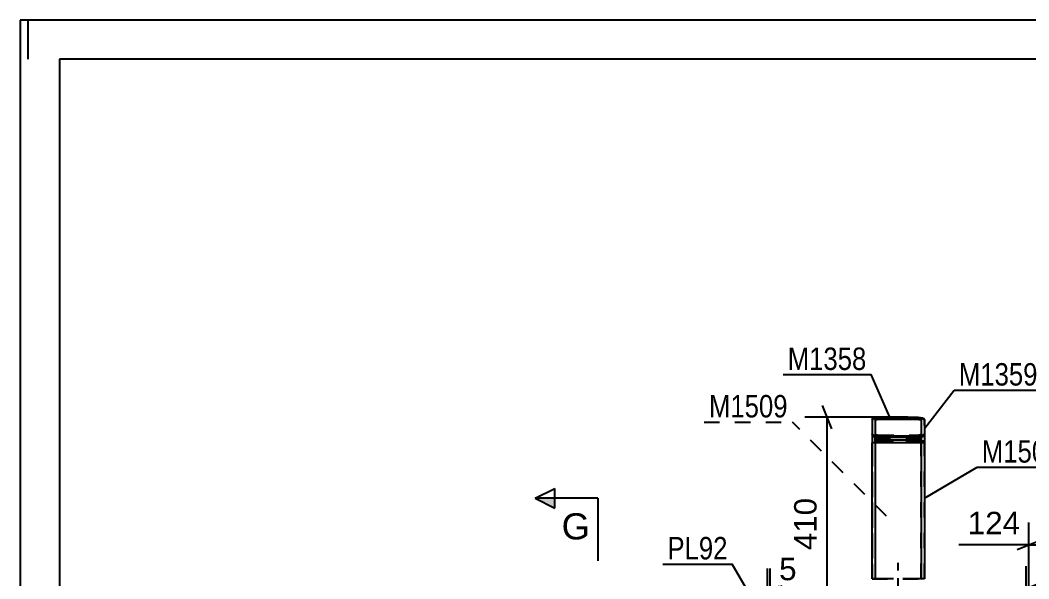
# Model space of a CAD drawing. Header units: millimetres. Extents: x -365 to 476, y -61 to 533.
# Drawn here: x -365.3 to -236.5, y 461.7 to 533 of the extents above; entities that cross this region are included whole.
import ezdxf

# ---------------------------------------------------------------- set-up
doc = ezdxf.new("R2010")
doc.units = ezdxf.units.MM
doc.linetypes.add('DXK_LINE_DOT2', pattern=[3.9198, 1.9599, -1.9599])
doc.linetypes.add('DXK_LINE_DOT3', pattern=[5.9187, 2.979, -0.9799, 0.9799, -0.9799])
doc.styles.add('Arial', font='arial.ttf', dxfattribs={"height": 0.2})
doc.styles.add('Arial Narrow', font='ARIALN.TTF', dxfattribs={"height": 0.2})

# ---------------------------------------------------------------- blocks, each defined once
blk = doc.blocks.new('Unknown-284858020-7668')
at = {"color": 5, "linetype": 'Continuous'}
for p, q in [((475.72, 533.03), (-365.28, 533.03)), ((-365.28, 533.03), (-365.28, -60.97)), ((-364.28, 528.03), (-364.28, 533.03)), ((470.72, 528.03), (-360.28, 528.03)), ((-360.28, 528.03), (-360.28, -55.97))]:
    blk.add_line(p, q, dxfattribs=at)
blk = doc.blocks.new('Part-284858020-14486 - 14428')
at = {"color": 2, "linetype": 'Continuous'}
for p, q in [((-256.55, 482.03), (-256.48, 482.14)), ((-256.55, 482.03), (-256.55, 481.91)), ((-256.48, 482.14), (-256.31, 482.24)), ((-256.31, 482.24), (-256.05, 482.3)), ((-256.05, 482.3), (-255.75, 482.32)), ((-255.75, 482.32), (-250.68, 482.32)), ((-250.68, 482.32), (-250.37, 482.3)), ((-250.37, 482.3), (-250.11, 482.24)), ((-250.11, 482.24), (-249.94, 482.14)), ((-249.94, 482.14), (-249.88, 482.03)), ((-249.88, 482.03), (-249.88, 481.91))]:
    blk.add_line(p, q, dxfattribs=at)
at = {"color": 7, "linetype": 'DXK_LINE_DOT2'}
for p, q in [((-256.55, 481.91), (-256.55, 461.67)), ((-256.11, 482.09), (-256.15, 482.03)), ((-256.15, 482.03), (-256.15, 461.67)), ((-256.03, 482.13), (-256.11, 482.09)), ((-255.9, 482.16), (-256.03, 482.13)), ((-255.75, 482.18), (-255.9, 482.16)), ((-255.75, 482.18), (-250.68, 482.18)), ((-250.53, 482.16), (-250.68, 482.18)), ((-250.4, 482.13), (-250.53, 482.16)), ((-250.31, 482.09), (-250.4, 482.13)), ((-250.28, 482.03), (-250.31, 482.09)), ((-250.28, 482.03), (-250.28, 461.67)), ((-249.88, 461.67), (-249.88, 481.91)), ((-256.48, 480.07), (-256.55, 480.19)), ((-256.31, 479.98), (-256.48, 480.07)), ((-256.05, 479.92), (-256.31, 479.98)), ((-256.15, 480.19), (-256.11, 480.13)), ((-256.11, 480.13), (-256.03, 480.08)), ((-255.75, 479.89), (-256.05, 479.92)), ((-256.03, 480.08), (-255.9, 480.05)), ((-255.9, 480.05), (-255.75, 480.04)), ((-255.75, 480.04), (-250.68, 480.04)), ((-255.75, 479.89), (-250.68, 479.89)), ((-250.68, 480.04), (-250.53, 480.05)), ((-250.37, 479.92), (-250.68, 479.89)), ((-250.53, 480.05), (-250.4, 480.08)), ((-250.4, 480.08), (-250.31, 480.13)), ((-250.11, 479.98), (-250.37, 479.92)), ((-250.31, 480.13), (-250.28, 480.19)), ((-249.94, 480.07), (-250.11, 479.98)), ((-249.88, 480.19), (-249.94, 480.07)), ((-256.55, 461.67), (-249.88, 461.67))]:
    blk.add_line(p, q, dxfattribs=at)
blk = doc.blocks.new('Part-284858020-14489 - 14428')
at = {"color": 2, "linetype": 'Continuous'}
for p, q in [((-256.48, 482.02), (-256.55, 481.91)), ((-256.55, 481.91), (-256.55, 479.03)), ((-256.31, 482.12), (-256.48, 482.02)), ((-256.05, 482.18), (-256.31, 482.12)), ((-256.15, 481.91), (-256.11, 481.97)), ((-256.15, 481.91), (-256.15, 480.07)), ((-256.11, 481.97), (-256.03, 482.01)), ((-255.75, 482.2), (-256.05, 482.18)), ((-256.03, 482.01), (-255.9, 482.04)), ((-255.9, 482.04), (-255.75, 482.05)), ((-255.75, 482.2), (-250.68, 482.2)), ((-255.75, 482.05), (-250.68, 482.05)), ((-250.37, 482.18), (-250.68, 482.2)), ((-250.68, 482.05), (-250.53, 482.04)), ((-250.53, 482.04), (-250.4, 482.01)), ((-250.4, 482.01), (-250.31, 481.97)), ((-250.11, 482.12), (-250.37, 482.18)), ((-250.31, 481.97), (-250.28, 481.91)), ((-250.28, 481.91), (-250.28, 480.07)), ((-249.94, 482.02), (-250.11, 482.12)), ((-249.88, 481.91), (-249.94, 482.02)), ((-249.88, 481.91), (-249.88, 479.03)), ((-256.55, 480.07), (-256.48, 479.95)), ((-256.48, 479.95), (-256.31, 479.86)), ((-256.31, 479.86), (-256.05, 479.8)), ((-256.11, 480.01), (-256.15, 480.07)), ((-256.03, 479.96), (-256.11, 480.01)), ((-256.05, 479.8), (-255.75, 479.77)), ((-255.9, 479.93), (-256.03, 479.96)), ((-255.75, 479.92), (-255.9, 479.93)), ((-255.75, 479.92), (-250.68, 479.92)), ((-255.75, 479.77), (-250.68, 479.77)), ((-250.53, 479.93), (-250.68, 479.92)), ((-250.68, 479.77), (-250.37, 479.8)), ((-250.4, 479.96), (-250.53, 479.93)), ((-250.31, 480.01), (-250.4, 479.96)), ((-250.37, 479.8), (-250.11, 479.86)), ((-250.28, 480.07), (-250.31, 480.01)), ((-250.11, 479.86), (-249.94, 479.95)), ((-249.94, 479.95), (-249.88, 480.07))]:
    blk.add_line(p, q, dxfattribs=at)
at = {"color": 7, "linetype": 'DXK_LINE_DOT2'}
for p, q in [((-256.55, 461.67), (-256.55, 479.03)), ((-256.15, 480.07), (-256.15, 461.67)), ((-250.28, 480.07), (-250.28, 461.67)), ((-249.88, 480.07), (-249.88, 461.67)), ((-249.88, 461.67), (-256.55, 461.67))]:
    blk.add_line(p, q, dxfattribs=at)
blk = doc.blocks.new('Part-284858020-14490 - 14428')
at = {"color": 2, "linetype": 'Continuous'}
for p, q in [((-256.55, 479.03), (-256.48, 479.03)), ((-256.55, 461.67), (-256.55, 479.03)), ((-249.88, 479.03), (-256.48, 479.03)), ((-249.88, 479.03), (-249.88, 461.67)), ((-255.75, 461.67), (-256.55, 461.67)), ((-249.88, 461.67), (-250.68, 461.67))]:
    blk.add_line(p, q, dxfattribs=at)
at = {"color": 7, "linetype": 'DXK_LINE_DOT2'}
for p, q in [((-256.15, 479.03), (-256.15, 461.67)), ((-250.28, 479.03), (-250.28, 461.67)), ((-250.68, 461.67), (-255.75, 461.67))]:
    blk.add_line(p, q, dxfattribs=at)
blk = doc.blocks.new('Part-284858020-14491 - 14428')
at = {"color": 7, "linetype": 'DXK_LINE_DOT2'}
for p, q in [((-256.15, 479.27), (-256.15, 479.67)), ((-256.15, 479.67), (-250.28, 479.67)), ((-250.28, 479.27), (-256.15, 479.27)), ((-250.28, 479.67), (-250.28, 479.27))]:
    blk.add_line(p, q, dxfattribs=at)
blk = doc.blocks.new('Part-284858020-14492 - 14428')
at = {"color": 2, "linetype": 'Continuous'}
for p, q in [((-256.15, 479.03), (-256.15, 479.43)), ((-256.15, 479.43), (-250.28, 479.43)), ((-250.28, 479.43), (-250.28, 479.03))]:
    blk.add_line(p, q, dxfattribs=at)
at = {"color": 7, "linetype": 'DXK_LINE_DOT2'}
blk.add_line((-250.28, 479.03), (-256.15, 479.03), dxfattribs=at)
blk = doc.blocks.new('Part-284858020-14499 - 14428')
at = {"color": 7, "linetype": 'DXK_LINE_DOT3'}
blk.add_line((-253.21, 109.57), (-253.21, 464.61), dxfattribs=at)
blk = doc.blocks.new('Part-284858020-14540 - 14428')
at = {"color": 7, "linetype": 'DXK_LINE_DOT2'}
for p, q in [((-249.88, 479.27), (-256.55, 479.27)), ((-256.55, 479.27), (-256.55, 461.67)), ((-256.15, 479.27), (-256.15, 461.67)), ((-250.28, 461.67), (-250.28, 479.27)), ((-249.88, 461.67), (-249.88, 479.27)), ((-256.55, 461.67), (-249.88, 461.67))]:
    blk.add_line(p, q, dxfattribs=at)
blk = doc.blocks.new('StraightDimension-284858020-17257 - 14428')
at = {"color": 7, "linetype": 'Continuous'}
for p, q in [((-269.88, 455.61), (-269.88, 463)), ((-269.55, 456.01), (-269.55, 463)), ((-271.38, 459.55), (-268.38, 460.75)), ((-268.05, 460.75), (-271.05, 459.55)), ((-269.88, 460.15), (-269.55, 460.15)), ((-269.55, 460.15), (-265.07, 460.15)), ((-269.55, 460.15), (-265.07, 460.15))]:
    blk.add_line(p, q, dxfattribs=at)
at = {"color": 0}
blk.add_wipeout([(-265.6, 460.9), (-265.6, 465.1), (-269.02, 465.1), (-269.02, 460.9)], dxfattribs=at)
at = {"color": 3, "style": 'Arial'}
blk.add_text('5', height=2.87, dxfattribs=at).set_placement((-268.42, 461.5))
blk = doc.blocks.new('StraightDimension-284858020-17287 - 14428')
at = {"color": 7, "linetype": 'Continuous'}
for p, q in [((-261.69, 480.82), (-262.89, 483.82)), ((-252, 482.32), (-265.14, 482.32)), ((-262.29, 455.01), (-262.29, 482.32)), ((-262.89, 456.51), (-261.69, 453.51)), ((-252, 455.01), (-265.14, 455.01))]:
    blk.add_line(p, q, dxfattribs=at)
at = {"color": 0}
blk.add_wipeout([(-263.04, 472.6), (-267.24, 472.6), (-267.24, 464.73), (-263.04, 464.73)], dxfattribs=at)
at = {"color": 3, "style": 'Arial'}
blk.add_text('410', height=2.865, rotation=90.0002, dxfattribs=at).set_placement((-263.64, 465.33))
blk = doc.blocks.new('StraightDimension-284858020-17443 - 14428')
at = {"color": 7, "linetype": 'Continuous'}
for p, q in [((-236.55, 453.97), (-236.55, 468.87)), ((-228.26, 433.97), (-228.26, 468.87)), ((-238.05, 465.42), (-235.05, 466.62)), ((-226.76, 466.62), (-229.76, 465.42)), ((-236.55, 466.02), (-245.47, 466.02)), ((-236.55, 466.02), (-245.47, 466.02)), ((-236.55, 466.02), (-228.26, 466.02))]:
    blk.add_line(p, q, dxfattribs=at)
at = {"color": 0}
blk.add_wipeout([(-237.07, 466.77), (-237.07, 470.97), (-244.94, 470.97), (-244.94, 466.77)], dxfattribs=at)
at = {"color": 3, "style": 'Arial'}
blk.add_text('124', height=2.865, dxfattribs=at).set_placement((-244.34, 467.37))
blk = doc.blocks.new('StraightDimension-284858020-29393 - 14428')
at = {"color": 7, "linetype": 'Continuous'}
for p, q in [((-236.88, 456.01), (-236.88, 463.28)), ((-236.55, 455.61), (-236.55, 463.28)), ((-238.38, 459.83), (-235.38, 461.03)), ((-235.05, 461.03), (-238.05, 459.83)), ((-236.88, 460.43), (-236.55, 460.43)), ((-236.55, 460.43), (-232.07, 460.43)), ((-236.55, 460.43), (-232.07, 460.43))]:
    blk.add_line(p, q, dxfattribs=at)
at = {"color": 0}
blk.add_wipeout([(-232.6, 461.18), (-232.6, 465.38), (-236.02, 465.38), (-236.02, 461.18)], dxfattribs=at)
at = {"color": 3, "style": 'Arial'}
blk.add_text('5', height=2.87, dxfattribs=at).set_placement((-235.42, 461.78))
blk = doc.blocks.new('Mark-284858020-17632 - 14428')
at = {"color": 0}
blk.add_wipeout([(-232.48, 476.52), (-232.48, 479.52), (-242.54, 479.52), (-242.54, 476.52)], dxfattribs=at)
blk.add_wipeout([(-232.48, 476.52), (-232.48, 479.52), (-242.54, 479.52), (-242.54, 476.52)], dxfattribs=at)
at = {"color": 30, "linetype": 'Continuous'}
for p, q in [((-249.88, 471.96), (-243.14, 475.92)), ((-243.14, 475.92), (-231.88, 475.92))]:
    blk.add_line(p, q, dxfattribs=at)
at = {"color": 3, "style": 'Arial Narrow'}
blk.add_text('M1508', height=2.863, dxfattribs=at).set_placement((-242.54, 476.52))
blk = doc.blocks.new('Mark-284858020-17623 - 14428')
at = {"color": 0}
blk.add_wipeout([(-257.26, 488.35), (-257.26, 491.35), (-267.32, 491.35), (-267.32, 488.35)], dxfattribs=at)
blk.add_wipeout([(-257.26, 488.35), (-257.26, 491.35), (-267.32, 491.35), (-267.32, 488.35)], dxfattribs=at)
at = {"color": 30, "linetype": 'Continuous'}
for p in [(-267.92, 487.75), (-254.3, 482.32)]:
    blk.add_line(p, (-256.66, 487.75), dxfattribs=at)
at = {"color": 3, "style": 'Arial Narrow'}
blk.add_text('M1358', height=2.863, dxfattribs=at).set_placement((-267.32, 488.35))
blk = doc.blocks.new('Mark-284858020-17629 - 14428')
at = {"color": 0}
blk.add_wipeout([(-235.42, 486.36), (-235.42, 489.36), (-245.47, 489.36), (-245.47, 486.36)], dxfattribs=at)
blk.add_wipeout([(-235.42, 486.36), (-235.42, 489.36), (-245.47, 489.36), (-245.47, 486.36)], dxfattribs=at)
at = {"color": 30, "linetype": 'Continuous'}
for p, q in [((-249.88, 480.88), (-246.07, 485.76)), ((-246.07, 485.76), (-234.82, 485.76))]:
    blk.add_line(p, q, dxfattribs=at)
at = {"color": 3, "style": 'Arial Narrow'}
blk.add_text('M1359', height=2.863, dxfattribs=at).set_placement((-245.47, 486.36))
blk = doc.blocks.new('Mark-284858020-17267 - 14428')
at = {"color": 0}
blk.add_wipeout([(-275, 464.16), (-275, 467.16), (-282.67, 467.16), (-282.67, 464.16)], dxfattribs=at)
blk.add_wipeout([(-275, 464.16), (-275, 467.16), (-282.67, 467.16), (-282.67, 464.16)], dxfattribs=at)
at = {"color": 30, "linetype": 'Continuous'}
for p in [(-283.27, 463.56), (-269.37, 454.83)]:
    blk.add_line(p, (-274.4, 463.56), dxfattribs=at)
at = {"color": 3, "style": 'Arial Narrow'}
blk.add_text('PL92', height=2.863, dxfattribs=at).set_placement((-282.67, 464.16))
blk = doc.blocks.new('Mark-284858020-17638 - 14428')
at = {"color": 0}
blk.add_wipeout([(-267.32, 482.29), (-267.32, 485.29), (-277.37, 485.29), (-277.37, 482.29)], dxfattribs=at)
blk.add_wipeout([(-267.32, 482.29), (-267.32, 485.29), (-277.37, 485.29), (-277.37, 482.29)], dxfattribs=at)
at = {"color": 30, "linetype": 'DXK_LINE_DOT2'}
for p in [(-277.97, 481.69), (-254.7, 469.67)]:
    blk.add_line(p, (-266.72, 481.69), dxfattribs=at)
at = {"color": 3, "style": 'Arial Narrow'}
blk.add_text('M1509', height=2.863, dxfattribs=at).set_placement((-277.37, 482.29))
blk = doc.blocks.new('SectionMark-284858020-20026 - 14428')
at = {"linetype": 'Continuous'}
for points in [[(-297.05, 471.96), (-297.05, 470.71), (-299.55, 471.96)], [(-297.05, 414.61), (-297.05, 413.36), (-299.55, 413.36)]]:
    blk.add_hatch(color=6, dxfattribs=at).paths.add_polyline_path(points)
at = {"color": 6, "linetype": 'Continuous'}
for p, q in [((-299.55, 471.96), (-297.05, 473.21)), ((-297.05, 470.71), (-297.05, 473.21)), ((-291.55, 471.96), (-299.55, 471.96)), ((-299.55, 471.96), (-297.05, 470.71)), ((-291.55, 471.96), (-291.55, 463.96)), ((-291.55, 413.36), (-291.55, 421.36)), ((-299.55, 413.36), (-297.05, 414.61)), ((-297.05, 414.61), (-297.05, 412.11)), ((-291.55, 413.36), (-299.55, 413.36)), ((-297.05, 412.11), (-299.55, 413.36))]:
    blk.add_line(p, q, dxfattribs=at)
at = {"color": 0, "linetype": 'Continuous'}
for points in [[(-292.55, 466.71), (-292.55, 470.21), (-296.18, 470.21), (-296.18, 466.71)], [(-292.55, 415.11), (-292.55, 418.61), (-296.18, 418.61), (-296.18, 415.11)]]:
    blk.add_wipeout(points, dxfattribs=at)
at = {"color": 3, "linetype": 'Continuous', "style": 'Arial'}
for p in [(-296.18, 466.71), (-296.18, 415.11)]:
    blk.add_text('G', height=3.34, dxfattribs=at).set_placement(p)

msp = doc.modelspace()

# ---------------------------------------------------------------- block references
for name in ['Unknown-284858020-7668', 'Part-284858020-14486 - 14428', 'Part-284858020-14489 - 14428', 'Part-284858020-14540 - 14428', 'Part-284858020-14490 - 14428', 'Part-284858020-14491 - 14428', 'Part-284858020-14492 - 14428', 'Part-284858020-14499 - 14428']:
    msp.add_blockref(name, (0, 0))

# ---------------------------------------------------------------- next in the draw order: block references
for name in ['Mark-284858020-17629 - 14428', 'Mark-284858020-17632 - 14428', 'SectionMark-284858020-20026 - 14428', 'StraightDimension-284858020-17443 - 14428', 'StraightDimension-284858020-17257 - 14428']:
    msp.add_blockref(name, (0, 0))

# ---------------------------------------------------------------- next in the draw order: block references
for name in ['StraightDimension-284858020-17287 - 14428', 'Mark-284858020-17267 - 14428', 'StraightDimension-284858020-29393 - 14428']:
    msp.add_blockref(name, (0, 0))

# ---------------------------------------------------------------- next in the draw order: block references
msp.add_blockref('Mark-284858020-17623 - 14428', (0, 0))

# ---------------------------------------------------------------- next in the draw order: block references
msp.add_blockref('Mark-284858020-17638 - 14428', (0, 0))

doc.saveas('drawing.dxf')
